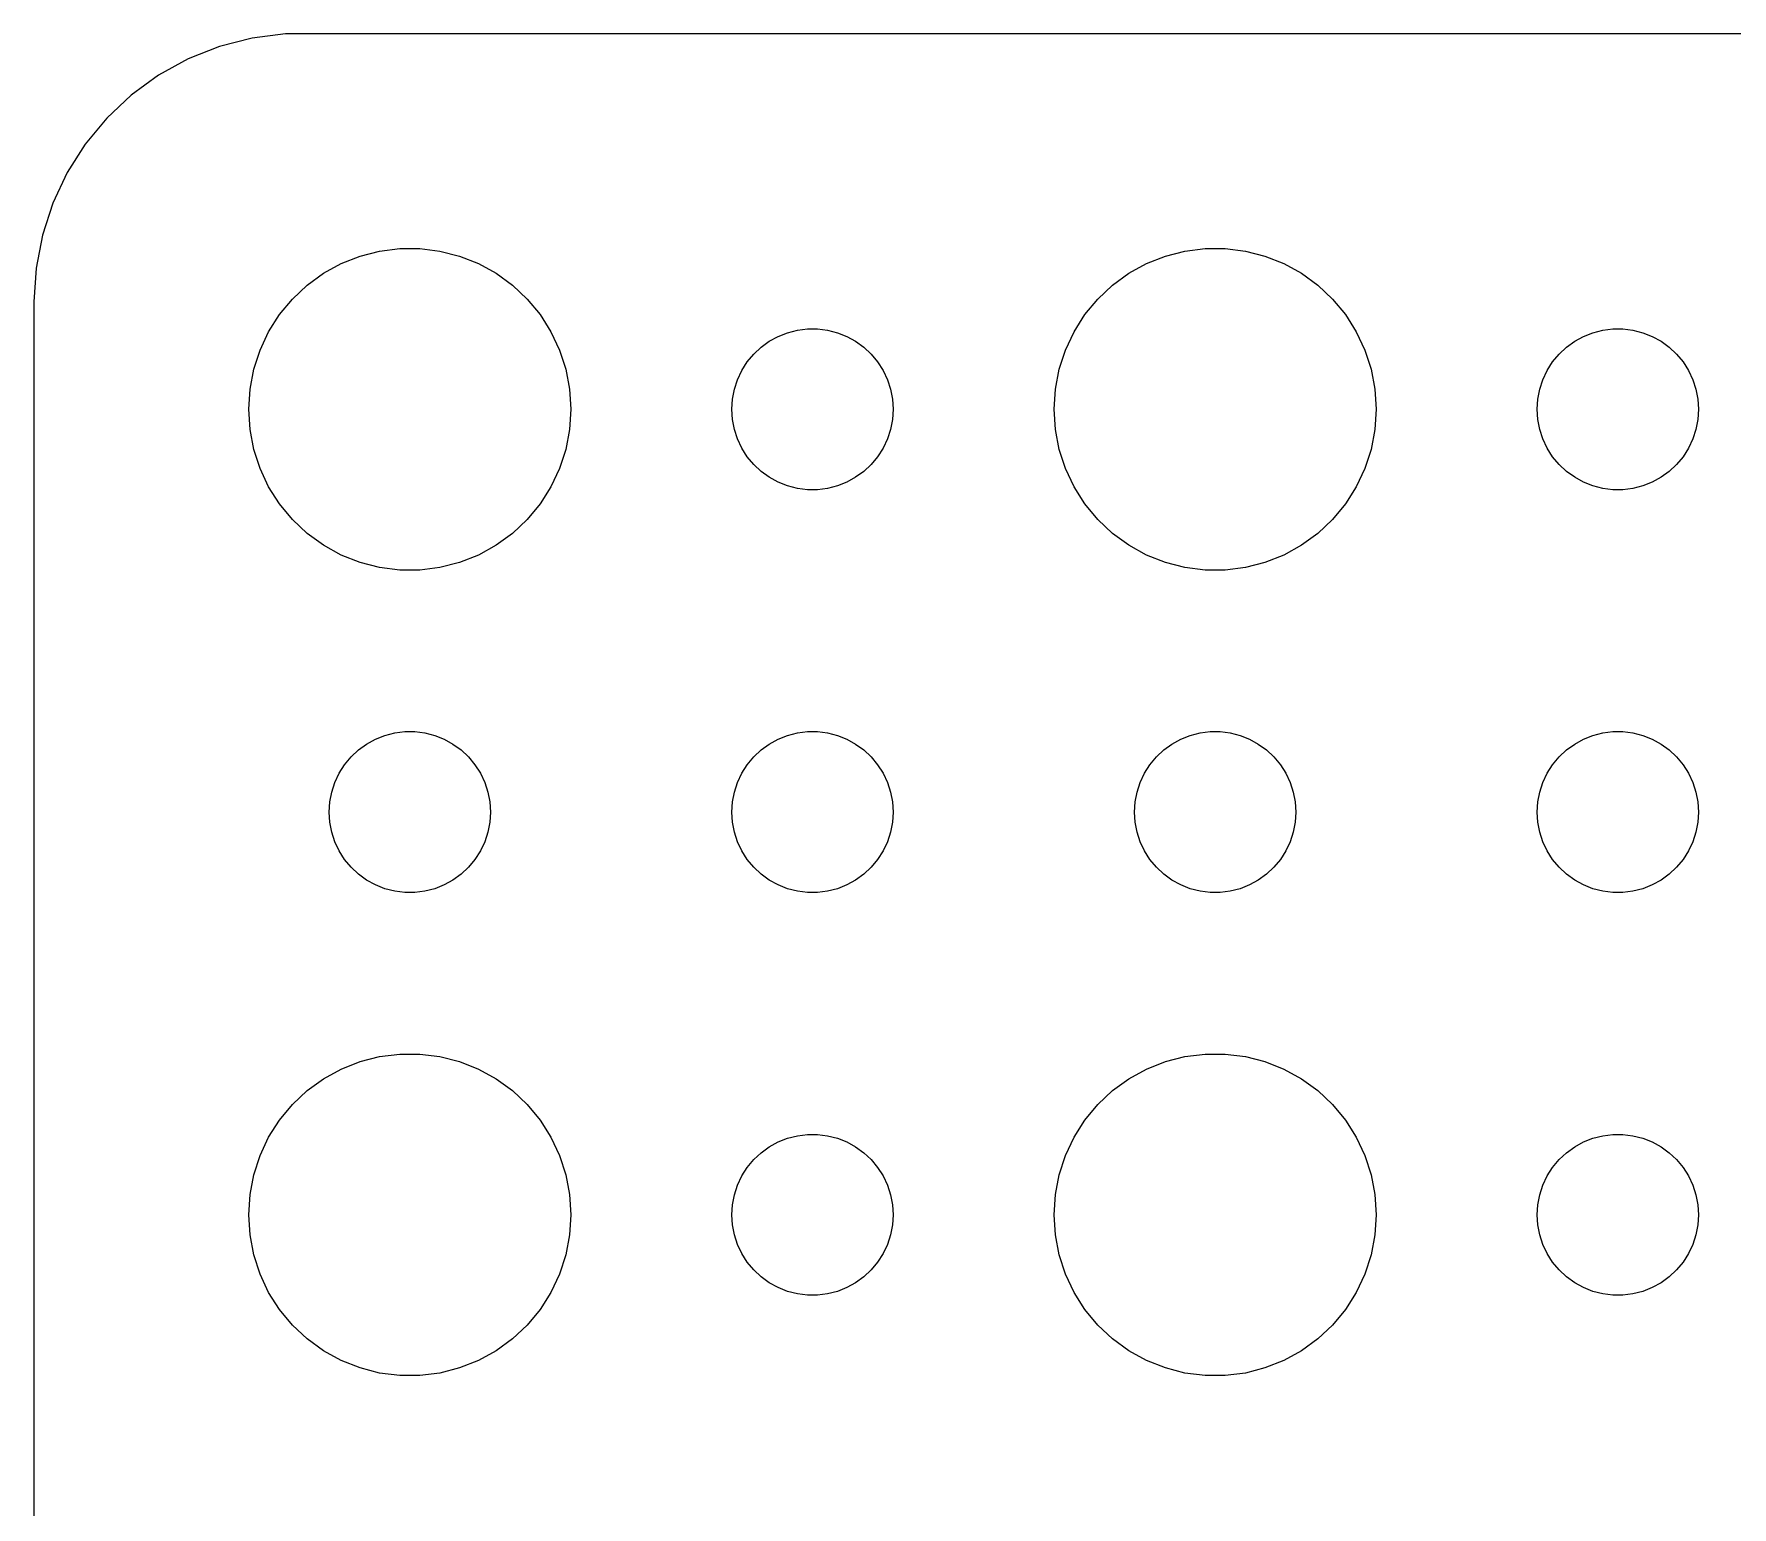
# Model space of a CAD drawing. Header units: metres. Extents: x -134 to 134, y 176 to 508.
# Drawn here: x -134.5 to -102.87, y 252.56 to 279.99 of the extents above; entities that cross this region are included whole.
import ezdxf

# ---------------------------------------------------------------- set-up
doc = ezdxf.new("R2010")
doc.units = ezdxf.units.M

msp = doc.modelspace()

# ---------------------------------------------------------------- linework, layer by layer
for p, q in [((-130.437, 279.911), (-131.045, 279.755)), ((-129.814, 279.99), (-130.437, 279.911)), ((129.814, 279.99), (-129.814, 279.99)), ((-131.045, 279.755), (-131.629, 279.524)), ((-131.629, 279.524), (-132.179, 279.222)), ((-132.179, 279.222), (-132.687, 278.853)), ((-132.687, 278.853), (-133.145, 278.423)), ((-133.145, 278.423), (-133.545, 277.939)), ((-133.545, 277.939), (-133.882, 277.409)), ((-133.882, 277.409), (-134.149, 276.841)), ((-134.149, 276.841), (-134.343, 276.243)), ((-134.343, 276.243), (-134.461, 275.627)), ((-128.777, 275.714), (-128.427, 275.853)), ((-128.427, 275.853), (-128.062, 275.947)), ((-128.062, 275.947), (-127.688, 275.994)), ((-127.688, 275.994), (-127.312, 275.994)), ((-127.312, 275.994), (-126.938, 275.947)), ((-126.938, 275.947), (-126.573, 275.853)), ((-126.573, 275.853), (-126.223, 275.714)), ((-113.777, 275.714), (-113.427, 275.853)), ((-113.427, 275.853), (-113.062, 275.947)), ((-113.062, 275.947), (-112.688, 275.994)), ((-112.688, 275.994), (-112.312, 275.994)), ((-112.312, 275.994), (-111.938, 275.947)), ((-111.938, 275.947), (-111.573, 275.853)), ((-111.573, 275.853), (-111.223, 275.714)), ((-134.461, 275.627), (-134.5, 275)), ((-129.412, 275.312), (-129.107, 275.533)), ((-129.107, 275.533), (-128.777, 275.714)), ((-126.223, 275.714), (-125.893, 275.533)), ((-125.893, 275.533), (-125.588, 275.312)), ((-114.412, 275.312), (-114.107, 275.533)), ((-114.107, 275.533), (-113.777, 275.714)), ((-111.223, 275.714), (-110.893, 275.533)), ((-110.893, 275.533), (-110.588, 275.312)), ((-129.687, 275.054), (-129.412, 275.312)), ((-125.588, 275.312), (-125.313, 275.054)), ((-114.687, 275.054), (-114.412, 275.312)), ((-110.588, 275.312), (-110.313, 275.054)), ((-134.5, 275), (-134.5, 181)), ((-129.927, 274.763), (-129.687, 275.054)), ((-125.313, 275.054), (-125.073, 274.763)), ((-114.927, 274.763), (-114.687, 275.054)), ((-110.313, 275.054), (-110.073, 274.763)), ((-130.129, 274.445), (-129.927, 274.763)), ((-125.073, 274.763), (-124.871, 274.445)), ((-115.129, 274.445), (-114.927, 274.763)), ((-110.073, 274.763), (-109.871, 274.445)), ((-130.289, 274.104), (-130.129, 274.445)), ((-124.871, 274.445), (-124.711, 274.104)), ((-120.956, 274.156), (-120.804, 274.266)), ((-120.804, 274.266), (-120.639, 274.357)), ((-120.639, 274.357), (-120.464, 274.427)), ((-120.464, 274.427), (-120.281, 274.473)), ((-120.281, 274.473), (-120.094, 274.497)), ((-120.094, 274.497), (-119.906, 274.497)), ((-119.906, 274.497), (-119.719, 274.473)), ((-119.719, 274.473), (-119.536, 274.427)), ((-119.536, 274.427), (-119.361, 274.357)), ((-119.361, 274.357), (-119.196, 274.266)), ((-119.196, 274.266), (-119.044, 274.156)), ((-115.289, 274.104), (-115.129, 274.445)), ((-109.871, 274.445), (-109.711, 274.104)), ((-105.956, 274.156), (-105.804, 274.266)), ((-105.804, 274.266), (-105.639, 274.357)), ((-105.639, 274.357), (-105.464, 274.427)), ((-105.464, 274.427), (-105.281, 274.473)), ((-105.281, 274.473), (-105.094, 274.497)), ((-105.094, 274.497), (-104.906, 274.497)), ((-104.906, 274.497), (-104.719, 274.473)), ((-104.719, 274.473), (-104.536, 274.427)), ((-104.536, 274.427), (-104.361, 274.357)), ((-104.361, 274.357), (-104.196, 274.266)), ((-104.196, 274.266), (-104.044, 274.156)), ((-130.406, 273.746), (-130.289, 274.104)), ((-124.711, 274.104), (-124.594, 273.746)), ((-121.214, 273.882), (-121.093, 274.027)), ((-121.093, 274.027), (-120.956, 274.156)), ((-119.044, 274.156), (-118.907, 274.027)), ((-118.907, 274.027), (-118.786, 273.882)), ((-115.406, 273.746), (-115.289, 274.104)), ((-109.711, 274.104), (-109.594, 273.746)), ((-106.214, 273.882), (-106.093, 274.027)), ((-106.093, 274.027), (-105.956, 274.156)), ((-104.044, 274.156), (-103.907, 274.027)), ((-103.907, 274.027), (-103.786, 273.882)), ((-130.476, 273.376), (-130.406, 273.746)), ((-124.594, 273.746), (-124.524, 273.376)), ((-121.395, 273.552), (-121.314, 273.723)), ((-121.314, 273.723), (-121.214, 273.882)), ((-118.786, 273.882), (-118.686, 273.723)), ((-118.686, 273.723), (-118.605, 273.552)), ((-115.476, 273.376), (-115.406, 273.746)), ((-109.594, 273.746), (-109.524, 273.376)), ((-106.395, 273.552), (-106.314, 273.723)), ((-106.314, 273.723), (-106.214, 273.882)), ((-103.786, 273.882), (-103.686, 273.723)), ((-103.686, 273.723), (-103.605, 273.552)), ((-130.5, 273), (-130.476, 273.376)), ((-124.524, 273.376), (-124.5, 273)), ((-121.488, 273.188), (-121.453, 273.373)), ((-121.453, 273.373), (-121.395, 273.552)), ((-118.605, 273.552), (-118.547, 273.373)), ((-118.547, 273.373), (-118.512, 273.188)), ((-115.5, 273), (-115.476, 273.376)), ((-109.524, 273.376), (-109.5, 273)), ((-106.488, 273.188), (-106.453, 273.373)), ((-106.453, 273.373), (-106.395, 273.552)), ((-103.605, 273.552), (-103.547, 273.373)), ((-103.547, 273.373), (-103.512, 273.188)), ((-130.476, 272.624), (-130.5, 273)), ((-124.5, 273), (-124.524, 272.624)), ((-121.5, 273), (-121.488, 273.188)), ((-121.488, 272.812), (-121.5, 273)), ((-118.512, 273.188), (-118.5, 273)), ((-118.5, 273), (-118.512, 272.812)), ((-115.476, 272.624), (-115.5, 273)), ((-109.5, 273), (-109.524, 272.624)), ((-106.5, 273), (-106.488, 273.188)), ((-106.488, 272.812), (-106.5, 273)), ((-103.512, 273.188), (-103.5, 273)), ((-103.5, 273), (-103.512, 272.812)), ((-130.406, 272.254), (-130.476, 272.624)), ((-124.524, 272.624), (-124.594, 272.254)), ((-121.453, 272.627), (-121.488, 272.812)), ((-121.395, 272.448), (-121.453, 272.627)), ((-118.547, 272.627), (-118.605, 272.448)), ((-118.512, 272.812), (-118.547, 272.627)), ((-115.406, 272.254), (-115.476, 272.624)), ((-109.524, 272.624), (-109.594, 272.254)), ((-106.453, 272.627), (-106.488, 272.812)), ((-106.395, 272.448), (-106.453, 272.627)), ((-103.547, 272.627), (-103.605, 272.448)), ((-103.512, 272.812), (-103.547, 272.627)), ((-121.314, 272.277), (-121.395, 272.448)), ((-118.605, 272.448), (-118.686, 272.277)), ((-106.314, 272.277), (-106.395, 272.448)), ((-103.605, 272.448), (-103.686, 272.277)), ((-130.289, 271.896), (-130.406, 272.254)), ((-124.594, 272.254), (-124.711, 271.896)), ((-121.214, 272.118), (-121.314, 272.277)), ((-121.093, 271.973), (-121.214, 272.118)), ((-118.786, 272.118), (-118.907, 271.973)), ((-118.686, 272.277), (-118.786, 272.118)), ((-115.289, 271.896), (-115.406, 272.254)), ((-109.594, 272.254), (-109.711, 271.896)), ((-106.214, 272.118), (-106.314, 272.277)), ((-106.093, 271.973), (-106.214, 272.118)), ((-103.786, 272.118), (-103.907, 271.973)), ((-103.686, 272.277), (-103.786, 272.118)), ((-130.129, 271.555), (-130.289, 271.896)), ((-124.711, 271.896), (-124.871, 271.555)), ((-120.956, 271.844), (-121.093, 271.973)), ((-120.804, 271.734), (-120.956, 271.844)), ((-120.639, 271.643), (-120.804, 271.734)), ((-119.196, 271.734), (-119.361, 271.643)), ((-119.044, 271.844), (-119.196, 271.734)), ((-118.907, 271.973), (-119.044, 271.844)), ((-115.129, 271.555), (-115.289, 271.896)), ((-109.711, 271.896), (-109.871, 271.555)), ((-105.956, 271.844), (-106.093, 271.973)), ((-105.804, 271.734), (-105.956, 271.844)), ((-105.639, 271.643), (-105.804, 271.734)), ((-104.196, 271.734), (-104.361, 271.643)), ((-104.044, 271.844), (-104.196, 271.734)), ((-103.907, 271.973), (-104.044, 271.844)), ((-129.927, 271.237), (-130.129, 271.555)), ((-124.871, 271.555), (-125.073, 271.237)), ((-120.464, 271.573), (-120.639, 271.643)), ((-120.281, 271.527), (-120.464, 271.573)), ((-120.094, 271.503), (-120.281, 271.527)), ((-119.906, 271.503), (-120.094, 271.503)), ((-119.719, 271.527), (-119.906, 271.503)), ((-119.536, 271.573), (-119.719, 271.527)), ((-119.361, 271.643), (-119.536, 271.573)), ((-114.927, 271.237), (-115.129, 271.555)), ((-109.871, 271.555), (-110.073, 271.237)), ((-105.464, 271.573), (-105.639, 271.643)), ((-105.281, 271.527), (-105.464, 271.573)), ((-105.094, 271.503), (-105.281, 271.527)), ((-104.906, 271.503), (-105.094, 271.503)), ((-104.719, 271.527), (-104.906, 271.503)), ((-104.536, 271.573), (-104.719, 271.527)), ((-104.361, 271.643), (-104.536, 271.573)), ((-129.687, 270.946), (-129.927, 271.237)), ((-125.073, 271.237), (-125.313, 270.946)), ((-114.687, 270.946), (-114.927, 271.237)), ((-110.073, 271.237), (-110.313, 270.946)), ((-129.412, 270.688), (-129.687, 270.946)), ((-125.313, 270.946), (-125.588, 270.688)), ((-114.412, 270.688), (-114.687, 270.946)), ((-110.313, 270.946), (-110.588, 270.688)), ((-129.107, 270.467), (-129.412, 270.688)), ((-128.777, 270.286), (-129.107, 270.467)), ((-125.893, 270.467), (-126.223, 270.286)), ((-125.588, 270.688), (-125.893, 270.467)), ((-114.107, 270.467), (-114.412, 270.688)), ((-113.777, 270.286), (-114.107, 270.467)), ((-110.893, 270.467), (-111.223, 270.286)), ((-110.588, 270.688), (-110.893, 270.467)), ((-128.427, 270.147), (-128.777, 270.286)), ((-128.062, 270.053), (-128.427, 270.147)), ((-126.573, 270.147), (-126.938, 270.053)), ((-126.223, 270.286), (-126.573, 270.147)), ((-113.427, 270.147), (-113.777, 270.286)), ((-113.062, 270.053), (-113.427, 270.147)), ((-111.573, 270.147), (-111.938, 270.053)), ((-111.223, 270.286), (-111.573, 270.147)), ((-127.688, 270.006), (-128.062, 270.053)), ((-127.312, 270.006), (-127.688, 270.006)), ((-126.938, 270.053), (-127.312, 270.006)), ((-112.688, 270.006), (-113.062, 270.053)), ((-112.312, 270.006), (-112.688, 270.006)), ((-111.938, 270.053), (-112.312, 270.006)), ((-127.964, 266.927), (-127.781, 266.973)), ((-127.781, 266.973), (-127.594, 266.997)), ((-127.594, 266.997), (-127.406, 266.997)), ((-127.406, 266.997), (-127.219, 266.973)), ((-127.219, 266.973), (-127.036, 266.927)), ((-120.464, 266.927), (-120.281, 266.973)), ((-120.281, 266.973), (-120.094, 266.997)), ((-120.094, 266.997), (-119.906, 266.997)), ((-119.906, 266.997), (-119.719, 266.973)), ((-119.719, 266.973), (-119.536, 266.927)), ((-112.964, 266.927), (-112.781, 266.973)), ((-112.781, 266.973), (-112.594, 266.997)), ((-112.594, 266.997), (-112.406, 266.997)), ((-112.406, 266.997), (-112.219, 266.973)), ((-112.219, 266.973), (-112.036, 266.927)), ((-105.464, 266.927), (-105.281, 266.973)), ((-105.281, 266.973), (-105.094, 266.997)), ((-105.094, 266.997), (-104.906, 266.997)), ((-104.906, 266.997), (-104.719, 266.973)), ((-104.719, 266.973), (-104.536, 266.927)), ((-128.593, 266.527), (-128.456, 266.656)), ((-128.456, 266.656), (-128.304, 266.766)), ((-128.304, 266.766), (-128.139, 266.857)), ((-128.139, 266.857), (-127.964, 266.927)), ((-127.036, 266.927), (-126.861, 266.857)), ((-126.861, 266.857), (-126.696, 266.766)), ((-126.696, 266.766), (-126.544, 266.656)), ((-126.544, 266.656), (-126.407, 266.527)), ((-121.093, 266.527), (-120.956, 266.656)), ((-120.956, 266.656), (-120.804, 266.766)), ((-120.804, 266.766), (-120.639, 266.857)), ((-120.639, 266.857), (-120.464, 266.927)), ((-119.536, 266.927), (-119.361, 266.857)), ((-119.361, 266.857), (-119.196, 266.766)), ((-119.196, 266.766), (-119.044, 266.656)), ((-119.044, 266.656), (-118.907, 266.527)), ((-113.593, 266.527), (-113.456, 266.656)), ((-113.456, 266.656), (-113.304, 266.766)), ((-113.304, 266.766), (-113.139, 266.857)), ((-113.139, 266.857), (-112.964, 266.927)), ((-112.036, 266.927), (-111.861, 266.857)), ((-111.861, 266.857), (-111.696, 266.766)), ((-111.696, 266.766), (-111.544, 266.656)), ((-111.544, 266.656), (-111.407, 266.527)), ((-106.093, 266.527), (-105.956, 266.656)), ((-105.956, 266.656), (-105.804, 266.766)), ((-105.804, 266.766), (-105.639, 266.857)), ((-105.639, 266.857), (-105.464, 266.927)), ((-104.536, 266.927), (-104.361, 266.857)), ((-104.361, 266.857), (-104.196, 266.766)), ((-104.196, 266.766), (-104.044, 266.656)), ((-104.044, 266.656), (-103.907, 266.527)), ((-128.814, 266.223), (-128.714, 266.382)), ((-128.714, 266.382), (-128.593, 266.527)), ((-126.407, 266.527), (-126.286, 266.382)), ((-126.286, 266.382), (-126.186, 266.223)), ((-121.314, 266.223), (-121.214, 266.382)), ((-121.214, 266.382), (-121.093, 266.527)), ((-118.907, 266.527), (-118.786, 266.382)), ((-118.786, 266.382), (-118.686, 266.223)), ((-113.814, 266.223), (-113.714, 266.382)), ((-113.714, 266.382), (-113.593, 266.527)), ((-111.407, 266.527), (-111.286, 266.382)), ((-111.286, 266.382), (-111.186, 266.223)), ((-106.314, 266.223), (-106.214, 266.382)), ((-106.214, 266.382), (-106.093, 266.527)), ((-103.907, 266.527), (-103.786, 266.382)), ((-103.786, 266.382), (-103.686, 266.223)), ((-128.953, 265.873), (-128.895, 266.052)), ((-128.895, 266.052), (-128.814, 266.223)), ((-126.186, 266.223), (-126.105, 266.052)), ((-126.105, 266.052), (-126.047, 265.873)), ((-121.453, 265.873), (-121.395, 266.052)), ((-121.395, 266.052), (-121.314, 266.223)), ((-118.686, 266.223), (-118.605, 266.052)), ((-118.605, 266.052), (-118.547, 265.873)), ((-113.953, 265.873), (-113.895, 266.052)), ((-113.895, 266.052), (-113.814, 266.223)), ((-111.186, 266.223), (-111.105, 266.052)), ((-111.105, 266.052), (-111.047, 265.873)), ((-106.453, 265.873), (-106.395, 266.052)), ((-106.395, 266.052), (-106.314, 266.223)), ((-103.686, 266.223), (-103.605, 266.052)), ((-103.605, 266.052), (-103.547, 265.873)), ((-129, 265.5), (-128.988, 265.688)), ((-128.988, 265.688), (-128.953, 265.873)), ((-126.047, 265.873), (-126.012, 265.688)), ((-126.012, 265.688), (-126, 265.5)), ((-121.5, 265.5), (-121.488, 265.688)), ((-121.488, 265.688), (-121.453, 265.873)), ((-118.547, 265.873), (-118.512, 265.688)), ((-118.512, 265.688), (-118.5, 265.5)), ((-114, 265.5), (-113.988, 265.688)), ((-113.988, 265.688), (-113.953, 265.873)), ((-111.047, 265.873), (-111.012, 265.688)), ((-111.012, 265.688), (-111, 265.5)), ((-106.5, 265.5), (-106.488, 265.688)), ((-106.488, 265.688), (-106.453, 265.873)), ((-103.547, 265.873), (-103.512, 265.688)), ((-103.512, 265.688), (-103.5, 265.5)), ((-128.988, 265.312), (-129, 265.5)), ((-126, 265.5), (-126.012, 265.312)), ((-121.488, 265.312), (-121.5, 265.5)), ((-118.5, 265.5), (-118.512, 265.312)), ((-113.988, 265.312), (-114, 265.5)), ((-111, 265.5), (-111.012, 265.312)), ((-106.488, 265.312), (-106.5, 265.5)), ((-103.5, 265.5), (-103.512, 265.312)), ((-128.953, 265.127), (-128.988, 265.312)), ((-128.895, 264.948), (-128.953, 265.127)), ((-126.047, 265.127), (-126.105, 264.948)), ((-126.012, 265.312), (-126.047, 265.127)), ((-121.453, 265.127), (-121.488, 265.312)), ((-121.395, 264.948), (-121.453, 265.127)), ((-118.547, 265.127), (-118.605, 264.948)), ((-118.512, 265.312), (-118.547, 265.127)), ((-113.953, 265.127), (-113.988, 265.312)), ((-113.895, 264.948), (-113.953, 265.127)), ((-111.047, 265.127), (-111.105, 264.948)), ((-111.012, 265.312), (-111.047, 265.127)), ((-106.453, 265.127), (-106.488, 265.312)), ((-106.395, 264.948), (-106.453, 265.127)), ((-103.547, 265.127), (-103.605, 264.948)), ((-103.512, 265.312), (-103.547, 265.127)), ((-128.814, 264.777), (-128.895, 264.948)), ((-128.714, 264.618), (-128.814, 264.777)), ((-126.186, 264.777), (-126.286, 264.618)), ((-126.105, 264.948), (-126.186, 264.777)), ((-121.314, 264.777), (-121.395, 264.948)), ((-121.214, 264.618), (-121.314, 264.777)), ((-118.686, 264.777), (-118.786, 264.618)), ((-118.605, 264.948), (-118.686, 264.777)), ((-113.814, 264.777), (-113.895, 264.948)), ((-113.714, 264.618), (-113.814, 264.777)), ((-111.186, 264.777), (-111.286, 264.618)), ((-111.105, 264.948), (-111.186, 264.777)), ((-106.314, 264.777), (-106.395, 264.948)), ((-106.214, 264.618), (-106.314, 264.777)), ((-103.686, 264.777), (-103.786, 264.618)), ((-103.605, 264.948), (-103.686, 264.777)), ((-128.593, 264.473), (-128.714, 264.618)), ((-128.456, 264.344), (-128.593, 264.473)), ((-126.407, 264.473), (-126.544, 264.344)), ((-126.286, 264.618), (-126.407, 264.473)), ((-121.093, 264.473), (-121.214, 264.618)), ((-120.956, 264.344), (-121.093, 264.473)), ((-118.907, 264.473), (-119.044, 264.344)), ((-118.786, 264.618), (-118.907, 264.473)), ((-113.593, 264.473), (-113.714, 264.618)), ((-113.456, 264.344), (-113.593, 264.473)), ((-111.407, 264.473), (-111.544, 264.344)), ((-111.286, 264.618), (-111.407, 264.473)), ((-106.093, 264.473), (-106.214, 264.618)), ((-105.956, 264.344), (-106.093, 264.473)), ((-103.907, 264.473), (-104.044, 264.344)), ((-103.786, 264.618), (-103.907, 264.473)), ((-128.304, 264.234), (-128.456, 264.344)), ((-128.139, 264.143), (-128.304, 264.234)), ((-127.964, 264.073), (-128.139, 264.143)), ((-126.861, 264.143), (-127.036, 264.073)), ((-126.696, 264.234), (-126.861, 264.143)), ((-126.544, 264.344), (-126.696, 264.234)), ((-120.804, 264.234), (-120.956, 264.344)), ((-120.639, 264.143), (-120.804, 264.234)), ((-120.464, 264.073), (-120.639, 264.143)), ((-119.361, 264.143), (-119.536, 264.073)), ((-119.196, 264.234), (-119.361, 264.143)), ((-119.044, 264.344), (-119.196, 264.234)), ((-113.304, 264.234), (-113.456, 264.344)), ((-113.139, 264.143), (-113.304, 264.234)), ((-112.964, 264.073), (-113.139, 264.143)), ((-111.861, 264.143), (-112.036, 264.073)), ((-111.696, 264.234), (-111.861, 264.143)), ((-111.544, 264.344), (-111.696, 264.234)), ((-105.804, 264.234), (-105.956, 264.344)), ((-105.639, 264.143), (-105.804, 264.234)), ((-105.464, 264.073), (-105.639, 264.143)), ((-104.361, 264.143), (-104.536, 264.073)), ((-104.196, 264.234), (-104.361, 264.143)), ((-104.044, 264.344), (-104.196, 264.234)), ((-127.781, 264.027), (-127.964, 264.073)), ((-127.594, 264.003), (-127.781, 264.027)), ((-127.406, 264.003), (-127.594, 264.003)), ((-127.219, 264.027), (-127.406, 264.003)), ((-127.036, 264.073), (-127.219, 264.027)), ((-120.281, 264.027), (-120.464, 264.073)), ((-120.094, 264.003), (-120.281, 264.027)), ((-119.906, 264.003), (-120.094, 264.003)), ((-119.719, 264.027), (-119.906, 264.003)), ((-119.536, 264.073), (-119.719, 264.027)), ((-112.781, 264.027), (-112.964, 264.073)), ((-112.594, 264.003), (-112.781, 264.027)), ((-112.406, 264.003), (-112.594, 264.003)), ((-112.219, 264.027), (-112.406, 264.003)), ((-112.036, 264.073), (-112.219, 264.027)), ((-105.281, 264.027), (-105.464, 264.073)), ((-105.094, 264.003), (-105.281, 264.027)), ((-104.906, 264.003), (-105.094, 264.003)), ((-104.719, 264.027), (-104.906, 264.003)), ((-104.536, 264.073), (-104.719, 264.027)), ((-128.427, 260.853), (-128.062, 260.947)), ((-128.062, 260.947), (-127.688, 260.994)), ((-127.688, 260.994), (-127.312, 260.994)), ((-127.312, 260.994), (-126.938, 260.947)), ((-126.938, 260.947), (-126.573, 260.853)), ((-113.427, 260.853), (-113.062, 260.947)), ((-113.062, 260.947), (-112.688, 260.994)), ((-112.688, 260.994), (-112.312, 260.994)), ((-112.312, 260.994), (-111.938, 260.947)), ((-111.938, 260.947), (-111.573, 260.853)), ((-129.107, 260.533), (-128.777, 260.714)), ((-128.777, 260.714), (-128.427, 260.853)), ((-126.573, 260.853), (-126.223, 260.714)), ((-126.223, 260.714), (-125.893, 260.533)), ((-114.107, 260.533), (-113.777, 260.714)), ((-113.777, 260.714), (-113.427, 260.853)), ((-111.573, 260.853), (-111.223, 260.714)), ((-111.223, 260.714), (-110.893, 260.533)), ((-129.687, 260.054), (-129.412, 260.312)), ((-129.412, 260.312), (-129.107, 260.533)), ((-125.893, 260.533), (-125.588, 260.312)), ((-125.588, 260.312), (-125.313, 260.054)), ((-114.687, 260.054), (-114.412, 260.312)), ((-114.412, 260.312), (-114.107, 260.533)), ((-110.893, 260.533), (-110.588, 260.312)), ((-110.588, 260.312), (-110.313, 260.054)), ((-129.927, 259.763), (-129.687, 260.054)), ((-125.313, 260.054), (-125.073, 259.763)), ((-114.927, 259.763), (-114.687, 260.054)), ((-110.313, 260.054), (-110.073, 259.763)), ((-130.129, 259.445), (-129.927, 259.763)), ((-125.073, 259.763), (-124.871, 259.445)), ((-115.129, 259.445), (-114.927, 259.763)), ((-110.073, 259.763), (-109.871, 259.445)), ((-130.289, 259.104), (-130.129, 259.445)), ((-124.871, 259.445), (-124.711, 259.104)), ((-120.804, 259.266), (-120.639, 259.357)), ((-120.639, 259.357), (-120.464, 259.427)), ((-120.464, 259.427), (-120.281, 259.473)), ((-120.281, 259.473), (-120.094, 259.497)), ((-120.094, 259.497), (-119.906, 259.497)), ((-119.906, 259.497), (-119.719, 259.473)), ((-119.719, 259.473), (-119.536, 259.427)), ((-119.536, 259.427), (-119.361, 259.357)), ((-119.361, 259.357), (-119.196, 259.266)), ((-115.289, 259.104), (-115.129, 259.445)), ((-109.871, 259.445), (-109.711, 259.104)), ((-105.804, 259.266), (-105.639, 259.357)), ((-105.639, 259.357), (-105.464, 259.427)), ((-105.464, 259.427), (-105.281, 259.473)), ((-105.281, 259.473), (-105.094, 259.497)), ((-105.094, 259.497), (-104.906, 259.497)), ((-104.906, 259.497), (-104.719, 259.473)), ((-104.719, 259.473), (-104.536, 259.427)), ((-104.536, 259.427), (-104.361, 259.357)), ((-104.361, 259.357), (-104.196, 259.266)), ((-130.406, 258.746), (-130.289, 259.104)), ((-124.711, 259.104), (-124.594, 258.746)), ((-121.214, 258.882), (-121.093, 259.027)), ((-121.093, 259.027), (-120.956, 259.156)), ((-120.956, 259.156), (-120.804, 259.266)), ((-119.196, 259.266), (-119.044, 259.156)), ((-119.044, 259.156), (-118.907, 259.027)), ((-118.907, 259.027), (-118.786, 258.882)), ((-115.406, 258.746), (-115.289, 259.104)), ((-109.711, 259.104), (-109.594, 258.746)), ((-106.214, 258.882), (-106.093, 259.027)), ((-106.093, 259.027), (-105.956, 259.156)), ((-105.956, 259.156), (-105.804, 259.266)), ((-104.196, 259.266), (-104.044, 259.156)), ((-104.044, 259.156), (-103.907, 259.027)), ((-103.907, 259.027), (-103.786, 258.882)), ((-130.476, 258.376), (-130.406, 258.746)), ((-124.594, 258.746), (-124.524, 258.376)), ((-121.395, 258.552), (-121.314, 258.723)), ((-121.314, 258.723), (-121.214, 258.882)), ((-118.786, 258.882), (-118.686, 258.723)), ((-118.686, 258.723), (-118.605, 258.552)), ((-115.476, 258.376), (-115.406, 258.746)), ((-109.594, 258.746), (-109.524, 258.376)), ((-106.395, 258.552), (-106.314, 258.723)), ((-106.314, 258.723), (-106.214, 258.882)), ((-103.786, 258.882), (-103.686, 258.723)), ((-103.686, 258.723), (-103.605, 258.552)), ((-121.453, 258.373), (-121.395, 258.552)), ((-118.605, 258.552), (-118.547, 258.373)), ((-106.453, 258.373), (-106.395, 258.552)), ((-103.605, 258.552), (-103.547, 258.373)), ((-130.5, 258), (-130.476, 258.376)), ((-124.524, 258.376), (-124.5, 258)), ((-121.5, 258), (-121.488, 258.188)), ((-121.488, 258.188), (-121.453, 258.373)), ((-118.547, 258.373), (-118.512, 258.188)), ((-118.512, 258.188), (-118.5, 258)), ((-115.5, 258), (-115.476, 258.376)), ((-109.524, 258.376), (-109.5, 258)), ((-106.5, 258), (-106.488, 258.188)), ((-106.488, 258.188), (-106.453, 258.373)), ((-103.547, 258.373), (-103.512, 258.188)), ((-103.512, 258.188), (-103.5, 258)), ((-130.476, 257.624), (-130.5, 258)), ((-124.5, 258), (-124.524, 257.624)), ((-121.488, 257.812), (-121.5, 258)), ((-121.453, 257.627), (-121.488, 257.812)), ((-118.512, 257.812), (-118.547, 257.627)), ((-118.5, 258), (-118.512, 257.812)), ((-115.476, 257.624), (-115.5, 258)), ((-109.5, 258), (-109.524, 257.624)), ((-106.488, 257.812), (-106.5, 258)), ((-106.453, 257.627), (-106.488, 257.812)), ((-103.512, 257.812), (-103.547, 257.627)), ((-103.5, 258), (-103.512, 257.812)), ((-130.406, 257.254), (-130.476, 257.624)), ((-124.524, 257.624), (-124.594, 257.254)), ((-121.395, 257.448), (-121.453, 257.627)), ((-121.314, 257.277), (-121.395, 257.448)), ((-118.605, 257.448), (-118.686, 257.277)), ((-118.547, 257.627), (-118.605, 257.448)), ((-115.406, 257.254), (-115.476, 257.624)), ((-109.524, 257.624), (-109.594, 257.254)), ((-106.395, 257.448), (-106.453, 257.627)), ((-106.314, 257.277), (-106.395, 257.448)), ((-103.605, 257.448), (-103.686, 257.277)), ((-103.547, 257.627), (-103.605, 257.448)), ((-130.289, 256.896), (-130.406, 257.254)), ((-124.594, 257.254), (-124.711, 256.896)), ((-121.214, 257.118), (-121.314, 257.277)), ((-118.686, 257.277), (-118.786, 257.118)), ((-115.289, 256.896), (-115.406, 257.254)), ((-109.594, 257.254), (-109.711, 256.896)), ((-106.214, 257.118), (-106.314, 257.277)), ((-103.686, 257.277), (-103.786, 257.118)), ((-130.129, 256.555), (-130.289, 256.896)), ((-124.711, 256.896), (-124.871, 256.555)), ((-121.093, 256.973), (-121.214, 257.118)), ((-120.956, 256.844), (-121.093, 256.973)), ((-120.804, 256.734), (-120.956, 256.844)), ((-119.044, 256.844), (-119.196, 256.734)), ((-118.907, 256.973), (-119.044, 256.844)), ((-118.786, 257.118), (-118.907, 256.973)), ((-115.129, 256.555), (-115.289, 256.896)), ((-109.711, 256.896), (-109.871, 256.555)), ((-106.093, 256.973), (-106.214, 257.118)), ((-105.956, 256.844), (-106.093, 256.973)), ((-105.804, 256.734), (-105.956, 256.844)), ((-104.044, 256.844), (-104.196, 256.734)), ((-103.907, 256.973), (-104.044, 256.844)), ((-103.786, 257.118), (-103.907, 256.973)), ((-129.927, 256.237), (-130.129, 256.555)), ((-124.871, 256.555), (-125.073, 256.237)), ((-120.639, 256.643), (-120.804, 256.734)), ((-120.464, 256.573), (-120.639, 256.643)), ((-120.281, 256.527), (-120.464, 256.573)), ((-120.094, 256.503), (-120.281, 256.527)), ((-119.906, 256.503), (-120.094, 256.503)), ((-119.719, 256.527), (-119.906, 256.503)), ((-119.536, 256.573), (-119.719, 256.527)), ((-119.361, 256.643), (-119.536, 256.573)), ((-119.196, 256.734), (-119.361, 256.643)), ((-114.927, 256.237), (-115.129, 256.555)), ((-109.871, 256.555), (-110.073, 256.237)), ((-105.639, 256.643), (-105.804, 256.734)), ((-105.464, 256.573), (-105.639, 256.643)), ((-105.281, 256.527), (-105.464, 256.573)), ((-105.094, 256.503), (-105.281, 256.527)), ((-104.906, 256.503), (-105.094, 256.503)), ((-104.719, 256.527), (-104.906, 256.503)), ((-104.536, 256.573), (-104.719, 256.527)), ((-104.361, 256.643), (-104.536, 256.573)), ((-104.196, 256.734), (-104.361, 256.643)), ((-129.687, 255.946), (-129.927, 256.237)), ((-125.073, 256.237), (-125.313, 255.946)), ((-114.687, 255.946), (-114.927, 256.237)), ((-110.073, 256.237), (-110.313, 255.946)), ((-129.412, 255.688), (-129.687, 255.946)), ((-125.313, 255.946), (-125.588, 255.688)), ((-114.412, 255.688), (-114.687, 255.946)), ((-110.313, 255.946), (-110.588, 255.688)), ((-129.107, 255.467), (-129.412, 255.688)), ((-125.588, 255.688), (-125.893, 255.467)), ((-114.107, 255.467), (-114.412, 255.688)), ((-110.588, 255.688), (-110.893, 255.467)), ((-128.777, 255.286), (-129.107, 255.467)), ((-128.427, 255.147), (-128.777, 255.286)), ((-126.223, 255.286), (-126.573, 255.147)), ((-125.893, 255.467), (-126.223, 255.286)), ((-113.777, 255.286), (-114.107, 255.467)), ((-113.427, 255.147), (-113.777, 255.286)), ((-111.223, 255.286), (-111.573, 255.147)), ((-110.893, 255.467), (-111.223, 255.286)), ((-128.062, 255.053), (-128.427, 255.147)), ((-127.688, 255.006), (-128.062, 255.053)), ((-127.312, 255.006), (-127.688, 255.006)), ((-126.938, 255.053), (-127.312, 255.006)), ((-126.573, 255.147), (-126.938, 255.053)), ((-113.062, 255.053), (-113.427, 255.147)), ((-112.688, 255.006), (-113.062, 255.053)), ((-112.312, 255.006), (-112.688, 255.006)), ((-111.938, 255.053), (-112.312, 255.006)), ((-111.573, 255.147), (-111.938, 255.053))]:
    msp.add_line(p, q)

doc.saveas('drawing.dxf')
